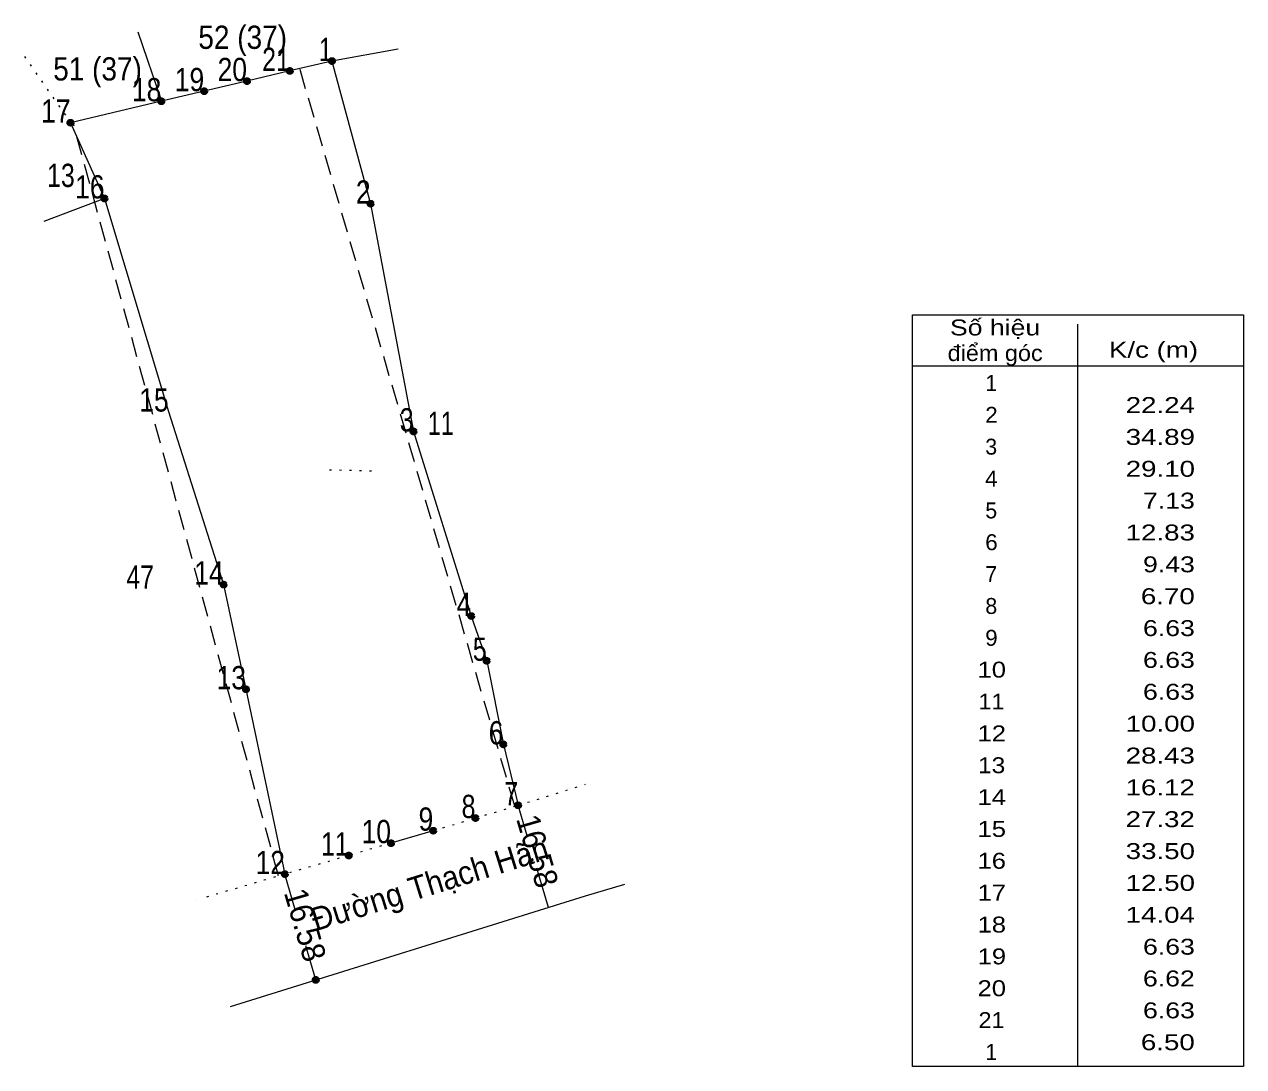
# Model space of a CAD drawing. Header units: metres. Extents: x 533112 to 536103, y 1835741 to 1836596.
# Drawn here: x 533986 to 534169.5, y 1835857.6 to 1836014.5 of the extents above; entities that cross this region are included whole.
import ezdxf
from ezdxf.enums import TextEntityAlignment as Align

# ---------------------------------------------------------------- set-up
doc = ezdxf.new("R2010")
doc.units = ezdxf.units.M
doc.linetypes.add('DOTTED', pattern=[1.5, 0.3, -1.2])
doc.linetypes.add('MEDIUM_DASHED', pattern=[4.5, 3, -1.5])
for name, color, linetype, lineweight in [('10', 7, 'DOTTED', 13), ('32', 7, 'DOTTED', 13), ('40', 7, 'Continuous', 13), ('63', 7, 'MEDIUM_DASHED', 13)]:
    doc.layers.add(name, color=color, linetype=linetype, lineweight=lineweight)
doc.layers.add('51', color=7, linetype='Continuous')

msp = doc.modelspace()

# ---------------------------------------------------------------- hatches: boundary and pattern name
at = {"layer": '63'}
for points in [[(534032.8, 1836008.98, 1), (534031.8, 1836008.98, 1)], [(534026.47, 1836007.49, 1), (534025.47, 1836007.49, 1)], [(534020.02, 1836005.96, 1), (534019.02, 1836005.96, 1)], [(534013.58, 1836004.44, 1), (534012.58, 1836004.44, 1)], [(534007.13, 1836002.92, 1), (534006.13, 1836002.92, 1)], [(533993.46, 1835999.7, 1), (533992.46, 1835999.7, 1)], [(533998.58, 1835988.3, 1), (533997.58, 1835988.3, 1)], [(534038.62, 1835987.51, 1), (534037.62, 1835987.51, 1)], [(534045.09, 1835953.23, 1), (534044.09, 1835953.23, 1)], [(534016.5, 1835930.18, 1), (534015.5, 1835930.18, 1)], [(534053.77, 1835925.45, 1), (534052.77, 1835925.45, 1)], [(534056.09, 1835918.71, 1), (534055.09, 1835918.71, 1)], [(534019.87, 1835914.42, 1), (534018.87, 1835914.42, 1)], [(534058.6, 1835906.13, 1), (534057.6, 1835906.13, 1)], [(534060.82, 1835896.96, 1), (534059.82, 1835896.96, 1)], [(534054.4, 1835895.04, 1), (534053.4, 1835895.04, 1)], [(534048.05, 1835893.14, 1), (534047.05, 1835893.14, 1)], [(534041.69, 1835891.26, 1), (534040.69, 1835891.26, 1)], [(534035.33, 1835889.4, 1), (534034.33, 1835889.4, 1)], [(534025.73, 1835886.6, 1), (534024.73, 1835886.6, 1)], [(534030.37, 1835870.68, 1), (534029.37, 1835870.68, 1)]]:
    msp.add_hatch(color=256, dxfattribs=at).paths.add_polyline_path(points)

# ---------------------------------------------------------------- linework, layer by layer
at = {"layer": '10'}
for p, q in [((533986.02, 1836009.68), (533992.96, 1835999.7)), ((534060.32, 1835896.96), (534070.44, 1835900.13)), ((534041.19, 1835891.26), (534034.83, 1835889.4)), ((534034.83, 1835889.4), (534025.23, 1835886.6)), ((534025.23, 1835886.6), (534013.12, 1835883.05))]:
    msp.add_line(p, q, dxfattribs=at)
at = {"layer": '10', "linetype": 'MEDIUM_DASHED'}
for p, q in [((534059.82, 1835896.81), (534027.39, 1836008.1)), ((534024.27, 1835886.32), (533993.33, 1835999.79))]:
    msp.add_line(p, q, dxfattribs=at)
at = {"layer": '10', "linetype": 'Continuous'}
for p, q in [((534013.08, 1836004.44), (534006.63, 1836002.92)), ((534006.63, 1836002.92), (533992.96, 1835999.7))]:
    msp.add_line(p, q, dxfattribs=at)
for points in [[(534042.29, 1836010.78), (534032.3, 1836008.98), (534025.97, 1836007.49)], [(534025.97, 1836007.49), (534019.52, 1836005.96), (534013.08, 1836004.44)]]:
    msp.add_lwpolyline(points, dxfattribs=at)
at = {"layer": '10'}
msp.add_lwpolyline([(534047.55, 1835893.14), (534053.9, 1835895.04), (534060.32, 1835896.96)], dxfattribs=at)
at = {"layer": '32'}
msp.add_line((534031.94, 1835947.47), (534038.9, 1835947.29), dxfattribs=at)
at = {"layer": '40'}
for p, q in [((534003.07, 1836013.37), (534006.63, 1836002.92)), ((533992.96, 1835999.7), (533998.08, 1835988.3)), ((533998.08, 1835988.3), (533988.97, 1835984.81)), ((534019.37, 1835914.42), (534025.23, 1835886.6)), ((534047.55, 1835893.14), (534041.19, 1835891.26)), ((534011.94, 1835882.71), (534011.93, 1835882.75))]:
    msp.add_line(p, q, dxfattribs=at)
for points in [[(534032.3, 1836008.98), (534038.12, 1835987.51), (534044.59, 1835953.23), (534053.27, 1835925.45), (534055.59, 1835918.71), (534058.1, 1835906.13), (534060.32, 1835896.96)], [(533998.08, 1835988.3), (534007.73, 1835956.22), (534016, 1835930.18), (534019.37, 1835914.42)], [(534017.02, 1835866.68), (534070.44, 1835883.31), (534076.38, 1835885.08)]]:
    msp.add_lwpolyline(points, dxfattribs=at)
at = {"layer": '63', "linetype": 'Continuous'}
for p, q in [((534119.66, 1835970.78), (534169.5, 1835970.78)), ((534169.5, 1835970.78), (534169.5, 1835857.63)), ((534144.52, 1835969.37), (534144.52, 1835857.63)), ((534119.66, 1835963.11), (534169.5, 1835963.11)), ((534061.69, 1835892.37), (534060.32, 1835896.96)), ((534026.83, 1835881.1), (534025.23, 1835886.6)), ((534064.91, 1835881.59), (534063.14, 1835887.5)), ((534029.87, 1835870.68), (534028.38, 1835875.79))]:
    msp.add_line(p, q, dxfattribs=at)
msp.add_lwpolyline([(534169.5, 1835857.63), (534119.66, 1835857.63), (534119.66, 1835970.78)], dxfattribs=at)
at = {"layer": '63'}
for centre in [(534032.3, 1836008.98), (534032.3, 1836008.98), (534025.97, 1836007.49), (534019.52, 1836005.96), (534013.08, 1836004.44), (534006.63, 1836002.92), (533992.96, 1835999.7), (533998.08, 1835988.3), (534038.12, 1835987.51), (534044.59, 1835953.23), (534016, 1835930.18), (534053.27, 1835925.45), (534055.59, 1835918.71), (534019.37, 1835914.42), (534058.1, 1835906.13), (534060.32, 1835896.96), (534053.9, 1835895.04), (534047.55, 1835893.14), (534041.19, 1835891.26), (534034.83, 1835889.4), (534025.23, 1835886.6), (534029.87, 1835870.68)]:
    msp.add_circle(centre, 0.5, dxfattribs=at)

# ---------------------------------------------------------------- texts
at = {"layer": '10', "width": 0.75}
msp.add_text('11', height=3.5, dxfattribs=at).set_placement((534048.69, 1835952.7), align=Align.CENTER)
at = {"layer": '32', "width": 0.8}
for s, p in [('13', (533991.52, 1835990.02)), ('47', (534003.45, 1835929.58))]:
    msp.add_text(s, height=3.5, dxfattribs=at).set_placement(p, align=Align.CENTER)
at = {"layer": '51', "width": 0.9}
for s, p in [('52 (37)', (534018.87, 1836010.81)), ('51 (37)', (533997.03, 1836006.05))]:
    msp.add_text(s, height=3.5, dxfattribs=at).set_placement(p, align=Align.CENTER)
at = {"layer": '63'}
for s, height, width, p in [(' 21', 3.5, 0.8, (534025.97, 1836007.49)), (' 1', 3.5, 0.75, (534032.3, 1836008.98)), (' 20', 3.5, 0.85, (534019.52, 1836005.96)), (' 19', 3.5, 0.85, (534013.08, 1836004.44)), (' 18', 3.5, 0.85, (534006.63, 1836002.92)), (' 17', 3.5, 0.85, (533992.96, 1835999.7)), (' 16', 3.5, 0.85, (533998.08, 1835988.3)), (' 2', 3.5, 0.85, (534038.12, 1835987.51)), (' 15', 3.5, 0.85, (534007.73, 1835956.22)), ('22.24', 2.397, 1.3, (534162.18, 1835956)), (' 3', 3.5, 0.8, (534044.59, 1835953.23)), ('34.89', 2.397, 1.3, (534162.18, 1835951.2)), ('29.10', 2.397, 1.3, (534162.18, 1835946.41)), ('7.13', 2.397, 1.25, (534162.16, 1835941.62)), ('12.83', 2.397, 1.3, (534162.17, 1835936.82)), ('9.43', 2.397, 1.25, (534162.16, 1835932.03)), (' 14', 3.5, 0.85, (534016, 1835930.18)), (' 4', 3.5, 0.85, (534053.27, 1835925.45)), ('6.70', 2.397, 1.3, (534162.15, 1835927.23)), ('6.63', 2.397, 1.25, (534162.16, 1835922.43)), (' 5', 3.5, 0.8, (534055.59, 1835918.71)), ('6.63', 2.397, 1.25, (534162.16, 1835917.64)), (' 13', 3.5, 0.85, (534019.37, 1835914.42)), ('6.63', 2.397, 1.25, (534162.16, 1835912.85)), ('10.00', 2.397, 1.3, (534162.18, 1835908.05)), (' 6', 3.5, 0.85, (534058.1, 1835906.13)), ('28.43', 2.397, 1.3, (534162.17, 1835903.25)), ('16.12', 2.397, 1.3, (534162.16, 1835898.46)), (' 7', 3.5, 0.8, (534060.32, 1835896.96)), (' 8', 3.5, 0.8, (534053.9, 1835895.04)), (' 9', 3.5, 0.85, (534047.55, 1835893.14)), ('27.32', 2.397, 1.3, (534162.16, 1835893.67)), (' 10', 3.5, 0.85, (534041.19, 1835891.26)), (' 11', 3.5, 0.8, (534034.83, 1835889.4)), (' 12', 3.5, 0.85, (534025.23, 1835886.6)), ('33.50', 2.397, 1.3, (534162.18, 1835888.87)), ('12.50', 2.397, 1.3, (534162.18, 1835884.08)), ('14.04', 2.397, 1.3, (534162.18, 1835879.28)), ('6.63', 2.397, 1.25, (534162.16, 1835874.48)), ('6.62', 2.397, 1.25, (534162.15, 1835869.7)), ('6.63', 2.397, 1.25, (534162.16, 1835864.9)), ('6.50', 2.397, 1.3, (534162.15, 1835860.1))]:
    msp.add_text(s, height=height, dxfattribs=dict(at, width=width)).set_placement(p, align=Align.RIGHT)
for s, width, p in [('Số hiệu', 1.25, (534132.1, 1835967.68)), ('điểm góc', 1.1, (534132.11, 1835963.83)), ('K/c (m)', 1.3, (534155.94, 1835964.33)), (' 2', 1.05, (534131.085, 1835954.53)), (' 4', 1.05, (534131.065, 1835944.94)), (' 6', 1.05, (534131.085, 1835935.36)), (' 9', 1.05, (534131.08, 1835920.97)), (' 10', 1.2, (534131.065, 1835916.18)), (' 11', 1.1, (534131.075, 1835911.38)), (' 12', 1.2, (534131.065, 1835906.58)), (' 13', 1.15, (534131.07, 1835901.79)), (' 14', 1.2, (534131.065, 1835896.99)), (' 15', 1.2, (534131.065, 1835892.2)), (' 16', 1.2, (534131.065, 1835887.41)), (' 17', 1.2, (534131.07, 1835882.61)), (' 18', 1.2, (534131.07, 1835877.81)), (' 19', 1.2, (534131.08, 1835873.02)), (' 20', 1.2, (534131.065, 1835868.23)), (' 21', 1.1, (534131.075, 1835863.43))]:
    msp.add_text(s, height=2.397, dxfattribs=dict(at, width=width)).set_placement(p, align=Align.CENTER)
for s, p in [(' 1', (534131.075, 1835959.33)), (' 3', (534131.07, 1835949.74)), (' 5', (534131.075, 1835940.14)), (' 7', (534131.08, 1835930.56)), (' 8', (534131.08, 1835925.76)), (' 1', (534131.075, 1835858.64))]:
    msp.add_text(s, height=2.397, dxfattribs=at).set_placement(p, align=Align.CENTER)
at = {"layer": '63', "width": 0.95}
for s, rotation, p in [('16.58', 286.249, (534061.559, 1835889.595)), ('Đường Thạch Hãn', 17.292, (534047.55, 1835883.501)), ('16.58', 286.249, (534026.609, 1835878.475))]:
    msp.add_text(s, height=3.5, rotation=rotation, dxfattribs=at).set_placement(p, align=Align.CENTER)

doc.saveas('drawing.dxf')
